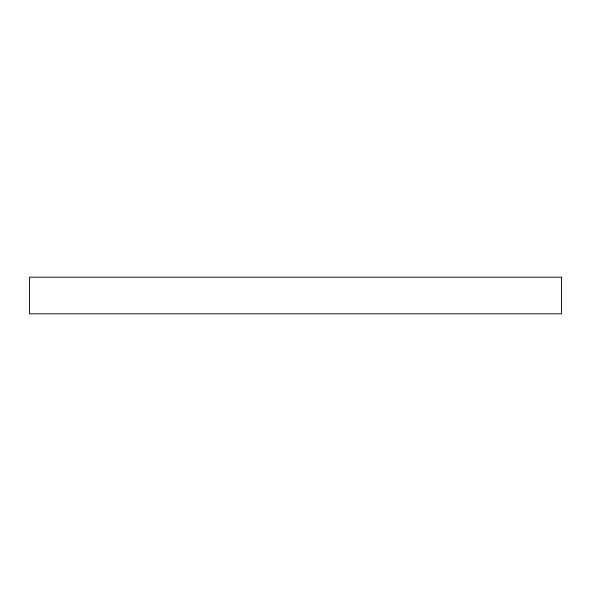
<?xml version="1.0" encoding="UTF-8"?>
<svg xmlns="http://www.w3.org/2000/svg" width="591" height="591" viewBox="0 0 591 591"><rect width="100%" height="100%" fill="white"/><g stroke="black" fill="none" stroke-linecap="round" stroke-linejoin="round"><path stroke-width="0.89" d="M561.45 277.172L29.55 277.172L29.55 313.828L561.45 313.828L561.45 277.172"/></g></svg>
